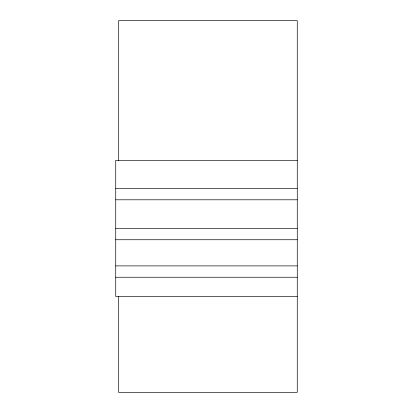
<?xml version="1.0" encoding="UTF-8"?>
<svg xmlns="http://www.w3.org/2000/svg" width="413" height="413" viewBox="0 0 413 413"><rect width="100%" height="100%" fill="white"/><g stroke="black" fill="none" stroke-linecap="round" stroke-linejoin="round"><path stroke-width="0.62" d="M297.267 160.316L115.733 160.316L115.733 296.472L297.267 296.472M115.733 188.452L297.267 188.452M115.733 199.799L297.267 199.799M115.733 228.394L297.267 228.394M115.733 239.741L297.267 239.741M115.733 265.895L297.267 265.895M115.733 277.242L297.267 277.242M118.567 160.683L118.567 20.65L297.267 20.65L297.267 392.35L118.567 392.35L118.567 296.198"/></g></svg>
